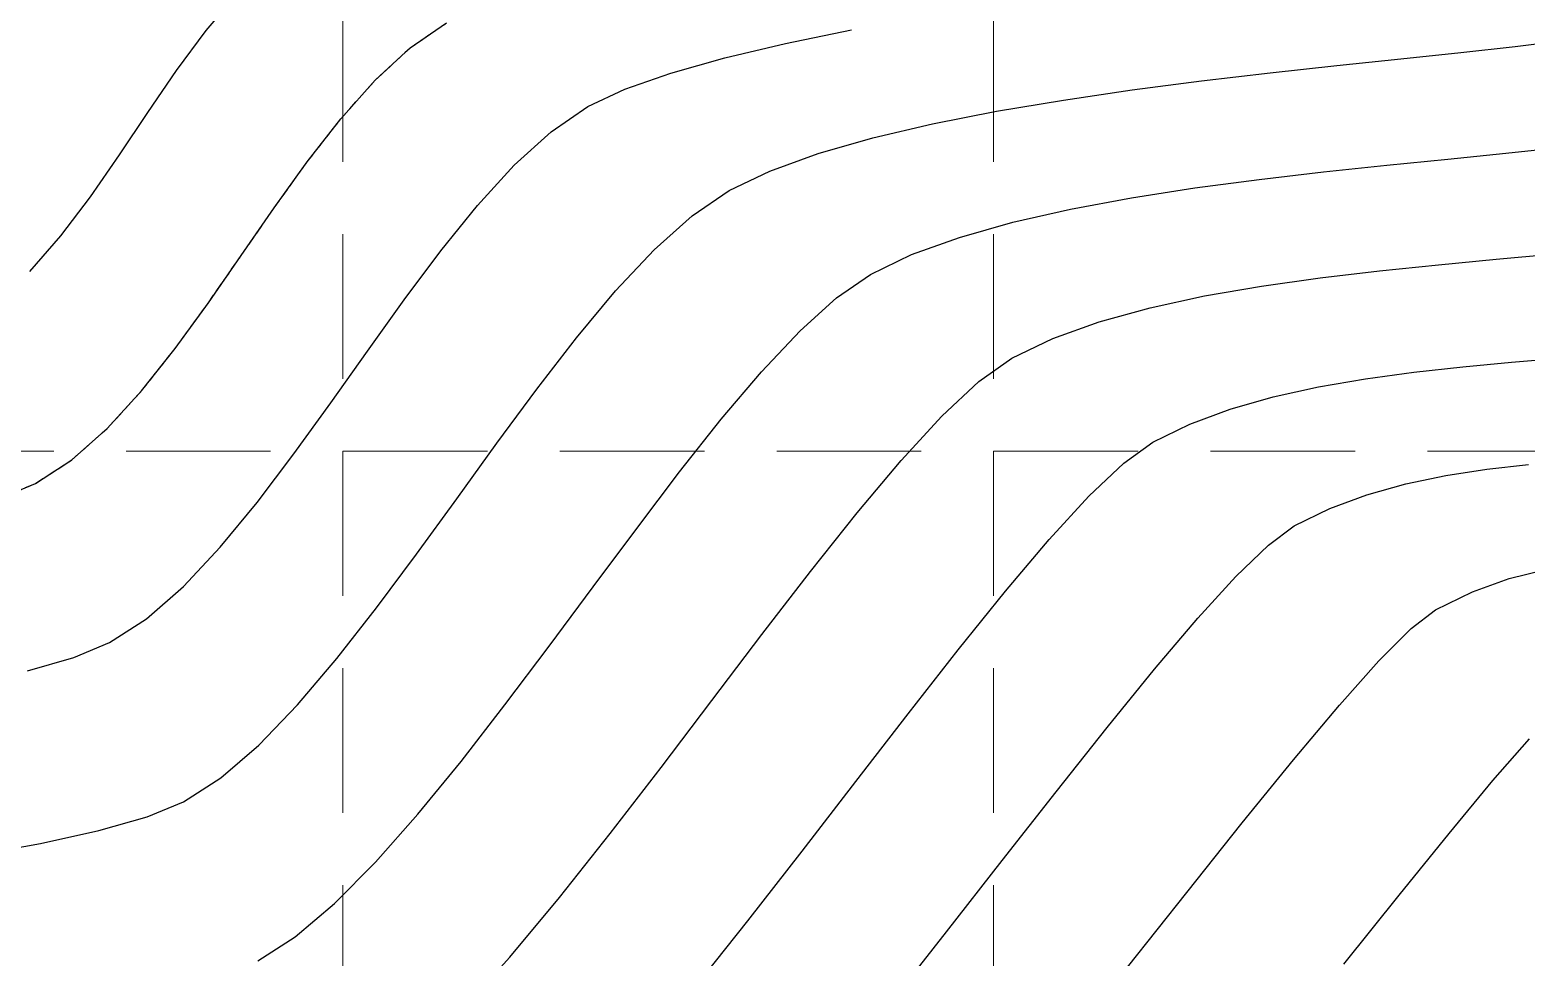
# Model space of a CAD drawing. Header units: inches. Extents: x 2547543 to 2548696, y 7125653 to 7126375.
# Drawn here: x 2548290.92 to 2548332.31, y 7125856.38 to 7125882.03 of the extents above; entities that cross this region are included whole.
import ezdxf

# ---------------------------------------------------------------- set-up
doc = ezdxf.new("R2010")
doc.units = ezdxf.units.IN
doc.header["$MEASUREMENT"] = 0
doc.linetypes.add('DASHED2', pattern=[0.375, 0.25, -0.125])
doc.linetypes.add('HIDDEN', pattern=[0.375, 0.25, -0.125])
for name, color, linetype in [('CONT-MJR', 6, 'Continuous'), ('CONT-MNR', 14, 'Continuous'), ('GRID', 254, 'HIDDEN'), ('V-100YR-LINE', 2, 'DASHED2')]:
    doc.layers.add(name, color=color, linetype=linetype)

msp = doc.modelspace()

# ---------------------------------------------------------------- linework, layer by layer
at = {"layer": 'CONT-MJR', "color": 35}
for points, elevation in [([(2548330.504503795, 7125881.407177951), (2548332.015073004, 7125881.572954524)], 565), ([(2548309.243609841, 7125876.889062522), (2548310.267046597, 7125877.587767718)], 565), ([(2548306.04352356, 7125873.511278455), (2548307.127871876, 7125874.810221288)], 565), ([(2548304.946824286, 7125872.093449615), (2548306.04352356, 7125873.511278455)], 565), ([(2548303.841750498, 7125870.597331369), (2548304.946824286, 7125872.093449615)], 565), ([(2548329.806863888, 7125865.988943901), (2548330.831333675, 7125866.488914872)], 560), ([(2548299.417239153, 7125864.64189637), (2548300.516046525, 7125866.045206217)], 565), ([(2548297.258124019, 7125862.249954089), (2548298.329939503, 7125863.363280126)], 565), ([(2548296.20576915, 7125861.342514861), (2548297.258124019, 7125862.249954089)], 565), ([(2548294.165575548, 7125860.265687806), (2548295.176851342, 7125860.681559045)], 565), ([(2548291.216388126, 7125859.525084742), (2548292.83193145, 7125859.880608425)], 565), ([(2548321.290216321, 7125856.101134073), (2548322.924321237, 7125858.168507294)], 560)]:
    msp.add_lwpolyline(points, dxfattribs=dict(at, elevation=elevation))
at = {"layer": 'CONT-MJR', "color": 35, "extrusion": (0.1201328094705209, -0.9927578295277855, 0), "elevation": -6768136.439403981}
msp.add_lwpolyline([(3385928.733513285, 565), (3385930.076186099, 565)], dxfattribs=at)
at = {"layer": 'CONT-MJR', "color": 35, "extrusion": (0.1050871405638427, -0.9944630173556557, 0), "elevation": -6818628.760230277}
msp.add_lwpolyline([(3283055.499858954, 565), (3283057.278729079, 565)], dxfattribs=at)
at = {"layer": 'CONT-MJR', "color": 35, "extrusion": (0.1046932804924017, -0.9945045585716235, 0), "elevation": -6819928.462983892}
msp.add_lwpolyline([(3280356.539316683, 565.0000000000009), (3280358.204393423, 565.0000000000009)], dxfattribs=at)
at = {"layer": 'CONT-MJR', "color": 35, "extrusion": (0.1173704673229249, -0.9930882002120447, 0), "elevation": -6777530.057504469}
msp.add_lwpolyline([(3367077.768838705, 565.0000000000005), (3367079.680471181, 565.0000000000005)], dxfattribs=at)
at = {"layer": 'CONT-MJR', "color": 35, "extrusion": (0.1094121407148006, -0.993996470549169, 0), "elevation": -6804282.68818113}
msp.add_lwpolyline([(3312684.161573065, 565.0000000000009), (3312686.022597412, 565.0000000000009)], dxfattribs=at)
at = {"layer": 'CONT-MJR', "color": 35, "extrusion": (0.1449046680560116, -0.9894456211311348, 0), "elevation": -6681407.45859067}
msp.add_lwpolyline([(3553996.877269915, 565), (3553998.79629051, 565)], dxfattribs=at)
at = {"layer": 'CONT-MJR', "color": 35, "extrusion": (0.1290546692692221, -0.9916374803020566, 0), "elevation": -6737417.276188637}
msp.add_lwpolyline([(3446639.162758466, 565.0000000000005), (3446641.093630037, 565.0000000000005)], dxfattribs=at)
at = {"layer": 'CONT-MJR', "color": 35, "extrusion": (0.1657501152944682, -0.9861677845477769, 0), "elevation": -6604929.128085941}
msp.add_lwpolyline([(3694184.183284458, 565), (3694186.059785999, 565)], dxfattribs=at)
at = {"layer": 'CONT-MJR', "color": 35, "extrusion": (0.1929392235405302, -0.9812107092870407, 0), "elevation": -6500319.120819137}
msp.add_lwpolyline([(3875296.493540431, 565.0000000000009), (3875298.297496643, 565.0000000000009)], dxfattribs=at)
at = {"layer": 'CONT-MJR', "color": 35, "extrusion": (0.2760247742532864, -0.9611505209895183, 0), "elevation": -6145644.491360261}
msp.add_lwpolyline([(4416231.139914676, 565), (4416232.713345178, 565)], dxfattribs=at)
at = {"layer": 'CONT-MJR', "color": 35, "extrusion": (0.2285881992935315, -0.9735232072959231, 0), "elevation": -6354694.056870531}
msp.add_lwpolyline([(4109734.91069451, 565.0000000000009), (4109736.613082155, 565.0000000000009)], dxfattribs=at)
at = {"layer": 'CONT-MJR', "color": 35, "extrusion": (0.3405414157653457, -0.940229516739681, 0), "elevation": -5832155.376010415}
msp.add_lwpolyline([(4822654.214232446, 565.0000000000009), (4822655.6341306, 565.0000000000009)], dxfattribs=at)
at = {"layer": 'CONT-MJR', "color": 35, "extrusion": (0.4305096292026603, -0.9025859843603755, 0), "elevation": -5334645.128827304}
msp.add_lwpolyline([(5367828.048891332, 565), (5367829.295856965, 565)], dxfattribs=at)
at = {"layer": 'CONT-MJR', "color": 35, "extrusion": (-0.6675641143701964, 0.7445523173055977, 0), "elevation": 3604428.347234115}
msp.add_lwpolyline([(-6654327.83992184, 565), (-6654329.247099055, 565)], dxfattribs=at)
at = {"layer": 'CONT-MJR', "color": 35, "extrusion": (0.7296084622861224, -0.6838651122556845, 0), "elevation": -3013870.732012571}
msp.add_lwpolyline([(6941796.902793032, 565), (6941798.46453509, 565)], dxfattribs=at)
at = {"layer": 'CONT-MJR', "color": 35, "extrusion": (0.8102478875331337, -0.5860873320146874, 0), "elevation": -2111624.68210094}
msp.add_lwpolyline([(7267248.30508198, 565), (7267250.198096542, 565)], dxfattribs=at)
at = {"layer": 'CONT-MJR', "color": 35, "extrusion": (0.8096140331873306, -0.5869626199905272, 0), "elevation": -2119477.122370925}
msp.add_lwpolyline([(7264960.149838833, 565), (7264962.040748807, 565)], dxfattribs=at)
at = {"layer": 'CONT-MJR', "color": 35, "extrusion": (0.8023801492096814, -0.5968132841636902, 0), "elevation": -2208105.768653531}
msp.add_lwpolyline([(7238513.06061852, 565.0000000000009), (7238514.914361853, 565.0000000000009)], dxfattribs=at)
at = {"layer": 'CONT-MJR', "color": 35, "extrusion": (0.2397503648151774, -0.9708345701359165, 0), "elevation": -6307074.391441194}
msp.add_lwpolyline([(4182437.828478615, 560.0000000000009), (4182438.871538791, 560.0000000000009)], dxfattribs=at)
at = {"layer": 'CONT-MJR', "color": 35, "extrusion": (0.3362228594946682, -0.9417824529864784, 0), "elevation": -5854208.942534963}
msp.add_lwpolyline([(4795852.46863469, 560.0000000000005), (4795853.545033027, 560.0000000000005)], dxfattribs=at)
at = {"layer": 'CONT-MJR', "color": 35, "extrusion": (0.6086215751740053, -0.7934606343308487, 0), "elevation": -4103125.646627681}
msp.add_lwpolyline([(6358954.324950951, 560), (6358955.167708339, 560)], dxfattribs=at)
at = {"layer": 'CONT-MJR', "color": 35, "extrusion": (0.7069220924710342, -0.7072914216759416, 0), "elevation": -3238593.356548832}
msp.add_lwpolyline([(6839841.806817936, 560), (6839843.072011519, 560)], dxfattribs=at)
at = {"layer": 'CONT-MJR', "color": 35, "extrusion": (0.7617993979797161, -0.6478129955764567, 0), "elevation": -2674934.757814395}
msp.add_lwpolyline([(7079299.194973106, 565), (7079300.873389035, 565)], dxfattribs=at)
at = {"layer": 'CONT-MJR', "color": 35, "extrusion": (0.7460984318044286, -0.6658356629521827, 0), "elevation": -2843351.061761861}
msp.add_lwpolyline([(7013362.570477322, 560), (7013364.214908162, 560)], dxfattribs=at)
at = {"layer": 'CONT-MJR', "color": 35, "extrusion": (0.7656831673297367, -0.6432179158480449, 0), "elevation": -2632271.773272955}
msp.add_lwpolyline([(7095281.327989433, 560.0000000000009), (7095283.300688212, 560.0000000000009)], dxfattribs=at)
at = {"layer": 'CONT-MJR', "color": 35, "extrusion": (0.7763612326974038, -0.6302882169012586, 0), "elevation": -2512925.33457072}
msp.add_lwpolyline([(7138420.412382963, 560.0000000000009), (7138422.660123013, 560.0000000000009)], dxfattribs=at)
at = {"layer": 'CONT-MJR', "color": 35, "extrusion": (0.5404732681247321, -0.8413611866746478, 0), "elevation": -4618137.176735396}
msp.add_lwpolyline([(5995373.864756674, 565), (5995375.087677132, 565)], dxfattribs=at)
at = {"layer": 'CONT-MJR', "color": 35, "extrusion": (0.2774096077292973, -0.9607517418872982, 0), "elevation": -6139261.377853876}
msp.add_lwpolyline([(4425058.771330577, 565.0000000000009), (4425060.159456189, 565.0000000000009)], dxfattribs=at)
at = {"layer": 'CONT-MJR', "color": 35, "extrusion": (0.7820704989125109, -0.6231899668084656, 0), "elevation": -2447795.134699796}
msp.add_lwpolyline([(7161012.731649296, 560.0000000000009), (7161015.200346465, 560.0000000000009)], dxfattribs=at)
at = {"layer": 'CONT-MJR', "color": 35, "extrusion": (0.173529676374252, -0.9848286406362518, 0), "elevation": -6575546.399366915}
msp.add_lwpolyline([(3746176.386276868, 565), (3746178.271857156, 565)], dxfattribs=at)
at = {"layer": 'CONT-MNR', "color": 35}
for points, elevation in [([(2548295.796202534, 7125882.009205917), (2548296.652132591, 7125883.010762954)], 568), ([(2548301.446210332, 7125881.536297084), (2548302.45111968, 7125882.227297246)], 567), ([(2548311.826487454, 7125881.65775786), (2548313.649952915, 7125882.029008512)], 566), ([(2548300.473317968, 7125880.635999369), (2548301.446210332, 7125881.536297084)], 567), ([(2548307.380673908, 7125880.386719728), (2548308.65620211, 7125880.83753721)], 566), ([(2548299.525939537, 7125879.568949961), (2548300.473317968, 7125880.635999369)], 567), ([(2548306.359083138, 7125879.907532482), (2548307.380673908, 7125880.386719728)], 566), ([(2548305.341090445, 7125879.210017791), (2548306.359083138, 7125879.907532482)], 566), ([(2548297.681712264, 7125877.104779517), (2548298.597571987, 7125878.377694722)], 567), ([(2548303.307665171, 7125877.17364696), (2548304.324035721, 7125878.284726863)], 566), ([(2548328.456968085, 7125878.288846929), (2548330.149163046, 7125878.45790592)], 564), ([(2548296.771857318, 7125875.792750202), (2548297.681712264, 7125877.104779517)], 567), ([(2548316.638762672, 7125876.292076309), (2548318.113200002, 7125876.709305302)], 564), ([(2548331.486212363, 7125875.685757864), (2548333.018655248, 7125875.828928459)], 563), ([(2548321.91222278, 7125874.343832401), (2548323.419534982, 7125874.670996581)], 563), ([(2548294.944149544, 7125873.2215327), (2548295.861504095, 7125874.484152643)], 567), ([(2548320.502556956, 7125873.953787492), (2548321.91222278, 7125874.343832401)], 563), ([(2548318.082973513, 7125872.948238192), (2548319.217239778, 7125873.49165753)], 563), ([(2548317.177632215, 7125872.304646241), (2548318.082973513, 7125872.948238192)], 563), ([(2548329.209468487, 7125872.562176263), (2548330.560356554, 7125872.711949694)], 562), ([(2548293.062424245, 7125871.004409112), (2548294.013290611, 7125872.047436236)], 567), ([(2548325.316305948, 7125871.877630941), (2548326.571798371, 7125872.155101393)], 562), ([(2548324.123901699, 7125871.5374258), (2548325.316305948, 7125871.877630941)], 562), ([(2548323.010230436, 7125871.124401465), (2548324.123901699, 7125871.5374258)], 562), ([(2548291.074657004, 7125869.481746329), (2548292.085047394, 7125870.134997188)], 567), ([(2548320.220277409, 7125869.130258643), (2548321.182495756, 7125870.043519983)], 562), ([(2548328.984040049, 7125869.472519364), (2548330.090872546, 7125869.702163833)], 561), ([(2548330.090872546, 7125869.702163833), (2548331.225454114, 7125869.875883035)], 561), ([(2548326.881167645, 7125868.789724349), (2548327.911842966, 7125869.173017059)], 561), ([(2548325.183078194, 7125867.779921887), (2548325.89890043, 7125868.308708664)], 561), ([(2548295.170875539, 7125866.635076496), (2548296.190909343, 7125867.720926647)], 566), ([(2548324.286449155, 7125866.914288244), (2548325.183078194, 7125867.779921887)], 561), ([(2548305.285665379, 7125864.98089045), (2548306.503440738, 7125866.622228231)], 564), ([(2548323.229956024, 7125865.755297477), (2548324.286449155, 7125866.914288244)], 561), ([(2548293.125754173, 7125865.081652688), (2548294.149241747, 7125865.741322753)], 566), ([(2548322.034541511, 7125864.34643933), (2548323.229956024, 7125865.755297477)], 561), ([(2548309.791517668, 7125863.482830551), (2548311.1739758, 7125865.304563413)], 563), ([(2548320.721148326, 7125862.731203545), (2548322.034541511, 7125864.34643933)], 561), ([(2548319.310719178, 7125860.953079863), (2548320.721148326, 7125862.731203545)], 561), ([(2548301.656944792, 7125860.332805317), (2548302.852991914, 7125861.795939499)], 564), ([(2548306.974775282, 7125859.800172324), (2548308.386371632, 7125861.63209503)], 563), ([(2548298.263067767, 7125856.943641871), (2548299.352557226, 7125857.866417008)], 564), ([(2548302.863660258, 7125854.89543584), (2548304.197182004, 7125856.384027254)], 563)]:
    msp.add_lwpolyline(points, dxfattribs=dict(at, elevation=elevation))
at = {"layer": 'CONT-MNR', "color": 35, "extrusion": (0.8031849526880476, -0.5957297472642262, 0), "elevation": -2198347.049870855}
msp.add_lwpolyline([(7241495.443338053, 568), (7241496.815050892, 568)], dxfattribs=at)
at = {"layer": 'CONT-MNR', "color": 35, "extrusion": (0.230351816833153, -0.9731074146679111, 0), "elevation": -6347240.018121447}
msp.add_lwpolyline([(4121239.196847447, 566.0000000000009), (4121240.919643433, 566.0000000000009)], dxfattribs=at)
at = {"layer": 'CONT-MNR', "color": 35, "extrusion": (0.2726756191976483, -0.9621060267429882, 0), "elevation": -6160991.258910288}
msp.add_lwpolyline([(4394797.085837493, 566.0000000000009), (4394798.638493598, 566.0000000000009)], dxfattribs=at)
at = {"layer": 'CONT-MNR', "color": 35, "extrusion": (0.8252393881340132, -0.56478310197119, 0), "elevation": -1921623.733914712}
msp.add_lwpolyline([(7319790.136907605, 568), (7319791.542989278, 568)], dxfattribs=at)
at = {"layer": 'CONT-MNR', "color": 35, "extrusion": (0.8314374766088871, -0.5556183244730561, 0), "elevation": -1840522.07873594}
msp.add_lwpolyline([(7340601.004733462, 568), (7340602.420837115, 568)], dxfattribs=at)
at = {"layer": 'CONT-MNR', "color": 35, "extrusion": (0.7887628204957965, -0.6146976598324709, 0), "elevation": -2370257.573733388}
msp.add_lwpolyline([(7187061.112182369, 567.0000000000009), (7187062.622465571, 567.0000000000009)], dxfattribs=at)
at = {"layer": 'CONT-MNR', "color": 35, "extrusion": (0.6729497819366153, -0.7396881714556899, 0), "elevation": -3556047.039277449}
msp.add_lwpolyline([(6680308.803572416, 566), (6680310.178550094, 566)], dxfattribs=at)
at = {"layer": 'CONT-MNR', "color": 35, "extrusion": (0.1044657563654731, -0.99452848413054, 0), "elevation": -6820675.855258295}
msp.add_lwpolyline([(3278798.813798959, 564), (3278800.305125889, 564)], dxfattribs=at)
at = {"layer": 'CONT-MNR', "color": 35, "extrusion": (0.823171091357898, -0.5677934081623766, 0), "elevation": -1948345.421643257}
msp.add_lwpolyline([(7312720.032073467, 568), (7312721.432611127, 568)], dxfattribs=at)
at = {"layer": 'CONT-MNR', "color": 35, "extrusion": (0.1052071016972384, -0.9944503334769752, 0), "elevation": -6818229.78952996}
msp.add_lwpolyline([(3283877.324381645, 564.0000000000009), (3283879.085657641, 564.0000000000009)], dxfattribs=at)
at = {"layer": 'CONT-MNR', "color": 35, "extrusion": (0.09885737341294802, -0.9951016127621808, 0), "elevation": -6839051.920674183}
msp.add_lwpolyline([(3240293.068891124, 564.0000000000009), (3240294.679530827, 564.0000000000009)], dxfattribs=at)
at = {"layer": 'CONT-MNR', "color": 35, "extrusion": (0.1319984726229536, -0.9912499196596223, 0), "elevation": -6727150.893702878}
msp.add_lwpolyline([(3466630.079879227, 564.0000000000009), (3466631.875289014, 564.0000000000009)], dxfattribs=at)
at = {"layer": 'CONT-MNR', "color": 35, "extrusion": (0.1159896891761648, -0.9932504175709249, 0), "elevation": -6782201.779422357}
msp.add_lwpolyline([(3357653.157879384, 564), (3357654.950649617, 564)], dxfattribs=at)
at = {"layer": 'CONT-MNR', "color": 35, "extrusion": (0.7985009996487401, -0.6019934829879496, 0), "elevation": -2254917.574711292}
msp.add_lwpolyline([(7224074.419343273, 568), (7224075.780387755, 568)], dxfattribs=at)
at = {"layer": 'CONT-MNR', "color": 35, "extrusion": (0.1831200828322569, -0.9830905529316755, 0), "elevation": -6538733.914481673}
msp.add_lwpolyline([(3810120.231578133, 564), (3810121.947946048, 564)], dxfattribs=at)
at = {"layer": 'CONT-MNR', "color": 35, "extrusion": (0.1539503516130129, -0.9880785845459004, 0), "elevation": -6648611.866359293}
msp.add_lwpolyline([(3614973.127579164, 564.0000000000009), (3614974.897267932, 564.0000000000009)], dxfattribs=at)
at = {"layer": 'CONT-MNR', "color": 35, "extrusion": (0.777219538763989, -0.6292295197807333, 0), "elevation": -2503221.150576094}
msp.add_lwpolyline([(7141837.022150485, 566), (7141838.636728537, 566)], dxfattribs=at)
at = {"layer": 'CONT-MNR', "color": 35, "extrusion": (0.2215309140009549, -0.9751533490389609, 0), "elevation": -6384291.297135411}
msp.add_lwpolyline([(4063602.922974149, 564), (4063604.559599134, 564)], dxfattribs=at)
at = {"layer": 'CONT-MNR', "color": 35, "extrusion": (0.7516492331216647, -0.6595630601751538, 0), "elevation": -2784543.233804552}
msp.add_lwpolyline([(7036917.303097881, 568), (7036918.605755292, 568)], dxfattribs=at)
at = {"layer": 'CONT-MNR', "color": 35, "extrusion": (0.3400407764921402, -0.9404106923693618, 0), "elevation": -5834718.688977204}
msp.add_lwpolyline([(4819551.315585698, 564), (4819552.722179729, 564)], dxfattribs=at)
at = {"layer": 'CONT-MNR', "color": 35, "extrusion": (0.8208980009210551, -0.5710748393020091, 0), "elevation": -1977516.647459648}
msp.add_lwpolyline([(7304883.768457689, 567), (7304885.362562628, 567)], dxfattribs=at)
at = {"layer": 'CONT-MNR', "color": 35, "extrusion": (0.8004977467923072, -0.599335763475232, 0), "elevation": -2230882.041531467}
msp.add_lwpolyline([(7231534.62165433, 566), (7231536.316469911, 566)], dxfattribs=at)
at = {"layer": 'CONT-MNR', "color": 35, "extrusion": (-0.4315131451541125, 0.9021066486614574, 0), "elevation": 5328668.392298312}
msp.add_lwpolyline([(-5373760.009026666, 564.0000000000005), (-5373761.273817864, 564.0000000000005)], dxfattribs=at)
at = {"layer": 'CONT-MNR', "color": 35, "extrusion": (0.1173204296393581, -0.9930941127553, 0), "elevation": -6777693.909078277}
msp.add_lwpolyline([(3366738.900898536, 563), (3366740.552340952, 563)], dxfattribs=at)
at = {"layer": 'CONT-MNR', "color": 35, "extrusion": (0.1022795147143009, -0.9947556990888804, 0), "elevation": -6827863.354767994}
msp.add_lwpolyline([(3263795.134586451, 563), (3263796.774059398, 563)], dxfattribs=at)
at = {"layer": 'CONT-MNR', "color": 35, "extrusion": (0.09414081627492496, -0.9955588916337852, 0), "elevation": -6854326.893382114}
msp.add_lwpolyline([(3207848.221534627, 563), (3207849.823659942, 563)], dxfattribs=at)
at = {"layer": 'CONT-MNR', "color": 35, "extrusion": (0.5686031859489785, -0.8226119479612919, 0), "elevation": -4412850.576431446}
msp.add_lwpolyline([(6148067.926605622, 564.0000000000005), (6148069.067583904, 564.0000000000005)], dxfattribs=at)
at = {"layer": 'CONT-MNR', "color": 35, "extrusion": (0.1707402634089455, -0.9853160723600544, 0), "elevation": -6586137.431053759}
msp.add_lwpolyline([(3727577.74118444, 563), (3727579.342961129, 563)], dxfattribs=at)
at = {"layer": 'CONT-MNR', "color": 35, "extrusion": (0.1397646254892551, -0.9901847552158376, 0), "elevation": -6699767.048661702}
msp.add_lwpolyline([(3519257.807047498, 563), (3519259.445628736, 563)], dxfattribs=at)
at = {"layer": 'CONT-MNR', "color": 35, "extrusion": (0.8126362326802329, -0.5827712701697626, 0), "elevation": -2081913.020976016}
msp.add_lwpolyline([(7275818.886918215, 566), (7275820.630039155, 566)], dxfattribs=at)
at = {"layer": 'CONT-MNR', "color": 35, "extrusion": (0.6710815274300458, -0.7413835603398262, 0), "elevation": -3572880.356674569}
msp.add_lwpolyline([(6671319.005912431, 564), (6671320.363837815, 564)], dxfattribs=at)
at = {"layer": 'CONT-MNR', "color": 35, "extrusion": (0.7286473685353783, -0.684889051107162, 0), "elevation": -3023611.881788628}
msp.add_lwpolyline([(6937558.715037808, 564), (6937560.270733946, 564)], dxfattribs=at)
at = {"layer": 'CONT-MNR', "color": 35, "extrusion": (0.3383407858370087, -0.9410236514770473, 0), "elevation": -5843415.166558611}
msp.add_lwpolyline([(4809002.291878625, 563.0000000000005), (4809003.657749903, 563.0000000000005)], dxfattribs=at)
at = {"layer": 'CONT-MNR', "color": 35, "extrusion": (0.7836019790390166, -0.6212631796961225, 0), "elevation": -2430193.694310156}
msp.add_lwpolyline([(7167008.680247365, 567), (7167010.178580057, 567)], dxfattribs=at)
at = {"layer": 'CONT-MNR', "color": 35, "extrusion": (0.8159803160868637, -0.5780796863398525, 0), "elevation": -2039959.661137398}
msp.add_lwpolyline([(7287691.078927479, 566.0000000000005), (7287692.836767854, 566.0000000000005)], dxfattribs=at)
at = {"layer": 'CONT-MNR', "color": 35, "extrusion": (0.09383970698720766, -0.9955873188186735, 0), "elevation": -6855293.914442742}
msp.add_lwpolyline([(3205775.397366568, 562.0000000000005), (3205776.754753272, 562.0000000000005)], dxfattribs=at)
at = {"layer": 'CONT-MNR', "color": 35, "extrusion": (0.08579190255679012, -0.9963130780310405, 0), "elevation": -6880974.059151622}
msp.add_lwpolyline([(3150278.599107472, 562), (3150279.940313494, 562)], dxfattribs=at)
at = {"layer": 'CONT-MNR', "color": 35, "extrusion": (0.7629290757190238, -0.6464821926569333, 0), "elevation": -2662569.045344943}
msp.add_lwpolyline([(7083971.441497689, 564.0000000000009), (7083973.165890826, 564.0000000000009)], dxfattribs=at)
at = {"layer": 'CONT-MNR', "color": 35, "extrusion": (0.1352920219026224, -0.990805767448646, 0), "elevation": -6715587.021485801}
msp.add_lwpolyline([(3488971.637736407, 562), (3488972.984856474, 562)], dxfattribs=at)
at = {"layer": 'CONT-MNR', "color": 35, "extrusion": (-0.6832296865685247, 0.7302035301143618, 0), "elevation": 3462251.165446004}
msp.add_lwpolyline([(-6729396.295847903, 563.0000000000009), (-6729397.700188892, 563.0000000000009)], dxfattribs=at)
at = {"layer": 'CONT-MNR', "color": 35, "extrusion": (0.1700363106589667, -0.9854377976602519, 0), "elevation": -6588795.714308824}
msp.add_lwpolyline([(3722874.336112988, 562), (3722875.658302769, 562)], dxfattribs=at)
at = {"layer": 'CONT-MNR', "color": 35, "extrusion": (0.8111519798511896, -0.5848354175180359, 0), "elevation": -2100404.180407272}
msp.add_lwpolyline([(7270498.86045268, 566), (7270500.598987297, 566)], dxfattribs=at)
at = {"layer": 'CONT-MNR', "color": 35, "extrusion": (0.7838075084602474, -0.621003856414225, 0), "elevation": -2427808.981420049}
msp.add_lwpolyline([(7167819.905640686, 564), (7167821.765007838, 564)], dxfattribs=at)
at = {"layer": 'CONT-MNR', "color": 35, "extrusion": (0.7359404150623873, -0.6770463096995665, 0), "elevation": -2949136.050889974}
msp.add_lwpolyline([(6969543.094191242, 563), (6969544.762216884, 563)], dxfattribs=at)
at = {"layer": 'CONT-MNR', "color": 35, "extrusion": (0.6646339018288474, -0.7471691753142404, 0), "elevation": -3630549.200677607}
msp.add_lwpolyline([(6640100.167393505, 567), (6640101.4755, 567)], dxfattribs=at)
at = {"layer": 'CONT-MNR', "color": 35, "extrusion": (0.4375053386076057, -0.8992158131893835, 0), "elevation": -5292791.076338993}
msp.add_lwpolyline([(5409097.873533038, 562.0000000000005), (5409099.007069003, 562.0000000000005)], dxfattribs=at)
at = {"layer": 'CONT-MNR', "color": 35, "extrusion": (0.5862011155112207, -0.8101655708393196, 0), "elevation": -4279305.85167529}
msp.add_lwpolyline([(6241755.05399801, 562), (6241756.05186961, 562)], dxfattribs=at)
at = {"layer": 'CONT-MNR', "color": 35, "extrusion": (0.7972771521701661, -0.6036134049434537, 0), "elevation": -2269570.88209614}
msp.add_lwpolyline([(7219478.864176539, 566.0000000000009), (7219480.550015868, 566.0000000000009)], dxfattribs=at)
at = {"layer": 'CONT-MNR', "color": 35, "extrusion": (0.7654991257084438, -0.6434369343918703, 0), "elevation": -2634315.101318619}
msp.add_lwpolyline([(7094525.459736519, 563), (7094527.351093401, 563)], dxfattribs=at)
at = {"layer": 'CONT-MNR', "color": 35, "extrusion": (0.1132713434476401, -0.9935640909139012, 0), "elevation": -6791355.523745726}
msp.add_lwpolyline([(3339087.251440165, 561.0000000000009), (3339088.414368961, 561.0000000000009)], dxfattribs=at)
at = {"layer": 'CONT-MNR', "color": 35, "extrusion": (0.796079299638402, -0.6051923237180321, 0), "elevation": -2283865.743452212}
msp.add_lwpolyline([(7214972.464121712, 564), (7214974.422397362, 564)], dxfattribs=at)
at = {"layer": 'CONT-MNR', "color": 35, "extrusion": (0.3845023251393669, -0.9231240230664678, 0), "elevation": -5598237.460498722}
msp.add_lwpolyline([(5092301.048876466, 567), (5092302.093152866, 567)], dxfattribs=at)
at = {"layer": 'CONT-MNR', "color": 35, "extrusion": (0.7369534828838735, -0.6759434621810677, 0), "elevation": -2938691.189119386}
msp.add_lwpolyline([(6973952.843880225, 562), (6973954.46655912, 562)], dxfattribs=at)
at = {"layer": 'CONT-MNR', "color": 35, "extrusion": (-0.2690360672693635, 0.9631301025864754, 0), "elevation": 6177546.988110743}
msp.add_lwpolyline([(-4371487.141341794, 561), (-4371488.254584005, 561)], dxfattribs=at)
at = {"layer": 'CONT-MNR', "color": 35, "extrusion": (0.7716731847364523, -0.6360192575376168, 0), "elevation": -2565737.259884253}
msp.add_lwpolyline([(7119606.489546251, 566), (7119608.091207838, 566)], dxfattribs=at)
at = {"layer": 'CONT-MNR', "color": 35, "extrusion": (0.439797550329817, -0.898096940604906, 0), "elevation": -5278973.039426271}
msp.add_lwpolyline([(5422583.119609671, 561.0000000000005), (5422584.213330371, 561.0000000000005)], dxfattribs=at)
at = {"layer": 'CONT-MNR', "color": 35, "extrusion": (0.7827164632251571, -0.6223784525482076, 0), "elevation": -2440379.946421868}
msp.add_lwpolyline([(7163548.255636346, 563.0000000000009), (7163550.325710502, 563.0000000000009)], dxfattribs=at)
at = {"layer": 'CONT-MNR', "color": 35, "extrusion": (0.8021402071030203, -0.5971357367874778, 0), "elevation": -2211010.509281626}
msp.add_lwpolyline([(7237629.009635059, 564.0000000000009), (7237631.029556239, 564.0000000000009)], dxfattribs=at)
at = {"layer": 'CONT-MNR', "color": 35, "extrusion": (0.7633781502582558, -0.6459518555653229, 0), "elevation": -2657636.476033884}
msp.add_lwpolyline([(7085821.472348443, 562), (7085823.349119503, 562)], dxfattribs=at)
at = {"layer": 'CONT-MNR', "color": 35, "extrusion": (0.7923406995151128, -0.6100788603876567, 0), "elevation": -2328209.126113825}
msp.add_lwpolyline([(7200783.877000537, 563), (7200786.079228353, 563)], dxfattribs=at)
at = {"layer": 'CONT-MNR', "color": 35, "extrusion": (0.6584312421521475, -0.7526408833952485, 0), "elevation": -3685341.4044508}
msp.add_lwpolyline([(6609842.991104825, 566), (6609844.348503571, 566)], dxfattribs=at)
at = {"layer": 'CONT-MNR', "color": 35, "extrusion": (0.7786253688341761, -0.6274890716242342, 0), "elevation": -2487218.382227332}
msp.add_lwpolyline([(7147419.98796293, 562), (7147422.073436726, 562)], dxfattribs=at)
at = {"layer": 'CONT-MNR', "color": 35, "extrusion": (-0.3826378441669623, 0.923898414443525, 0), "elevation": 5608502.062533333}
msp.add_lwpolyline([(-5080988.559320735, 566), (-5080989.631089835, 566)], dxfattribs=at)
at = {"layer": 'CONT-MNR', "color": 35, "extrusion": (0.7992127482572882, -0.6010482368521121, 0), "elevation": -2246350.512055214}
msp.add_lwpolyline([(7226734.504280451, 564), (7226736.533997919, 564)], dxfattribs=at)
at = {"layer": 'CONT-MNR', "color": 35, "extrusion": (0.2794608337188238, -0.96015709257245, 0), "elevation": -6129801.66034385}
msp.add_lwpolyline([(4438159.516370349, 566.0000000000009), (4438160.849973183, 566.0000000000009)], dxfattribs=at)
at = {"layer": 'CONT-MNR', "color": 35, "extrusion": (0.7872498471562418, -0.6166341525998005, 0), "elevation": -2387889.794702121}
msp.add_lwpolyline([(7181212.837456267, 562), (7181215.084759615, 562)], dxfattribs=at)
at = {"layer": 'CONT-MNR', "color": 35, "extrusion": (0.7900318721488134, -0.6130657721558438, 0), "elevation": -2355381.490452113}
msp.add_lwpolyline([(7191935.191576217, 564), (7191937.169692455, 564)], dxfattribs=at)
at = {"layer": 'CONT-MNR', "color": 35, "extrusion": (0.7964550305341537, -0.6046977628012529, 0), "elevation": -2279379.553281092}
msp.add_lwpolyline([(7216384.723938996, 563), (7216387.047655278, 563)], dxfattribs=at)
at = {"layer": 'CONT-MNR', "color": 35, "extrusion": (0.7913562954508062, -0.6113552270573767, 0), "elevation": -2339808.3692497}
msp.add_lwpolyline([(7197020.09800607, 562.0000000000009), (7197022.459578563, 562.0000000000009)], dxfattribs=at)
at = {"layer": 'CONT-MNR', "color": 35, "extrusion": (0.7541486739727501, -0.6567037212816316, 0), "elevation": -2757758.86555851}
msp.add_lwpolyline([(7047457.534267701, 559.0000000000009), (7047459.073159917, 559.0000000000009)], dxfattribs=at)
at = {"layer": 'CONT-MNR', "color": 35, "extrusion": (0.7688915573451676, -0.6393792091109336, 0), "elevation": -2596737.042791583}
msp.add_lwpolyline([(7108362.782172479, 559), (7108364.677509671, 559)], dxfattribs=at)
at = {"layer": 'CONT-MNR', "color": 35, "extrusion": (0.7919179505454559, -0.6106275129765156, 0), "elevation": -2333191.506273792}
msp.add_lwpolyline([(7199165.502467539, 562.0000000000005), (7199167.930460159, 562.0000000000005)], dxfattribs=at)
at = {"layer": 'CONT-MNR', "color": 35, "extrusion": (0.7872018120839349, -0.6166954735132805, 0), "elevation": -2388444.615482762}
msp.add_lwpolyline([(7181025.228445359, 561), (7181027.638909623, 561)], dxfattribs=at)
at = {"layer": 'CONT-MNR', "color": 35, "extrusion": (0.7491700178078395, -0.662377750545564, 0), "elevation": -2810900.140232374}
msp.add_lwpolyline([(7026417.465369246, 564), (7026419.231662561, 564)], dxfattribs=at)
at = {"layer": 'CONT-MNR', "color": 35, "extrusion": (0.783120002570786, -0.6218706148175297, 0), "elevation": -2435732.650399513}
msp.add_lwpolyline([(7165118.315996076, 563.0000000000009), (7165120.570177315, 563.0000000000009)], dxfattribs=at)
at = {"layer": 'CONT-MNR', "color": 35, "extrusion": (0.7765166484835337, -0.6300967343415613, 0), "elevation": -2511160.1790177}
msp.add_lwpolyline([(7139041.102976769, 559), (7139043.301990587, 559)], dxfattribs=at)
at = {"layer": 'CONT-MNR', "color": 35, "extrusion": (0.7892690984684072, -0.614047465757223, 0), "elevation": -2364311.710963722}
msp.add_lwpolyline([(7189002.816393709, 562.0000000000009), (7189005.262918278, 562.0000000000009)], dxfattribs=at)
at = {"layer": 'CONT-MNR', "color": 35, "extrusion": (0.7098026975469005, -0.7044005469582937, 0), "elevation": -3210668.424049061}
msp.add_lwpolyline([(6852976.593673369, 564), (6852978.204169241, 564)], dxfattribs=at)
at = {"layer": 'CONT-MNR', "color": 35, "extrusion": (0.788037825523668, -0.6156268232817095, 0), "elevation": -2378699.136603157}
msp.add_lwpolyline([(7184256.777719606, 561.0000000000009), (7184259.281952502, 561.0000000000009)], dxfattribs=at)
at = {"layer": 'CONT-MNR', "color": 35, "extrusion": (0.7682040402413298, -0.6402050863253879, 0), "elevation": -2604391.92143933}
msp.add_lwpolyline([(7105548.972929464, 563), (7105551.12190365, 563)], dxfattribs=at)
at = {"layer": 'CONT-MNR', "color": 35, "extrusion": (0.7803146413012246, -0.6253871285619343, 0), "elevation": -2467921.66205357}
msp.add_lwpolyline([(7154100.987367118, 559.0000000000009), (7154103.436814618, 559.0000000000009)], dxfattribs=at)
at = {"layer": 'CONT-MNR', "color": 35, "extrusion": (0.7832716025580266, -0.6216796575618193, 0), "elevation": -2433981.1048372}
msp.add_lwpolyline([(7165712.295238211, 562.0000000000009), (7165714.712574897, 562.0000000000009)], dxfattribs=at)
at = {"layer": 'CONT-MNR', "color": 35, "extrusion": (-0.5388805696265775, 0.8423821767338954, 0), "elevation": 4629466.463699006}
msp.add_lwpolyline([(-5986625.657877421, 564.0000000000005), (-5986626.886677464, 564.0000000000005)], dxfattribs=at)
at = {"layer": 'CONT-MNR', "color": 35, "extrusion": (0.7863456431469718, -0.6177867993926186, 0), "elevation": -2398403.033573841}
msp.add_lwpolyline([(7177700.279390768, 561.0000000000009), (7177702.830239668, 561.0000000000009)], dxfattribs=at)
at = {"layer": 'GRID', "color": 252, "linetype": 'HIDDEN', "lineweight": 0, "ltscale": 16}
for p, q in [((2548299.583313591, 7126356.376313465), (2548299.583313591, 7125726.296813901)), ((2548317.583313591, 7126356.376313465), (2548317.583313591, 7125726.296813901)), ((2547561.583313602, 7125870.376313471), (2548677.583313586, 7125870.376313471))]:
    msp.add_line(p, q, dxfattribs=at)
at = {"layer": 'V-100YR-LINE', "color": 5}
for p, q in [((2548301.446210332, 7125881.536297084, 567), (2548302.45111968, 7125882.227297246, 567)), ((2548300.473317968, 7125880.635999369, 567), (2548301.446210332, 7125881.536297084, 567)), ((2548299.525939537, 7125879.568949961, 567), (2548300.473317968, 7125880.635999369, 567)), ((2548298.597571987, 7125878.377694722, 567), (2548299.525939537, 7125879.568949961, 567)), ((2548297.681712264, 7125877.104779517, 567), (2548298.597571987, 7125878.377694722, 567)), ((2548296.771857318, 7125875.792750202, 567), (2548297.681712264, 7125877.104779517, 567)), ((2548295.861504095, 7125874.484152643, 567), (2548296.771857318, 7125875.792750202, 567)), ((2548294.944149544, 7125873.2215327, 567), (2548295.861504095, 7125874.484152643, 567)), ((2548294.013290611, 7125872.047436236, 567), (2548294.944149544, 7125873.2215327, 567)), ((2548293.062424245, 7125871.004409112, 567), (2548294.013290611, 7125872.047436236, 567)), ((2548292.085047394, 7125870.134997188, 567), (2548293.062424245, 7125871.004409112, 567)), ((2548291.074657004, 7125869.481746329, 567), (2548292.085047394, 7125870.134997188, 567)), ((2548290.110660374, 7125869.080219625, 567), (2548291.074657004, 7125869.481746329, 567))]:
    msp.add_line(p, q, dxfattribs=at)

doc.saveas('drawing.dxf')
